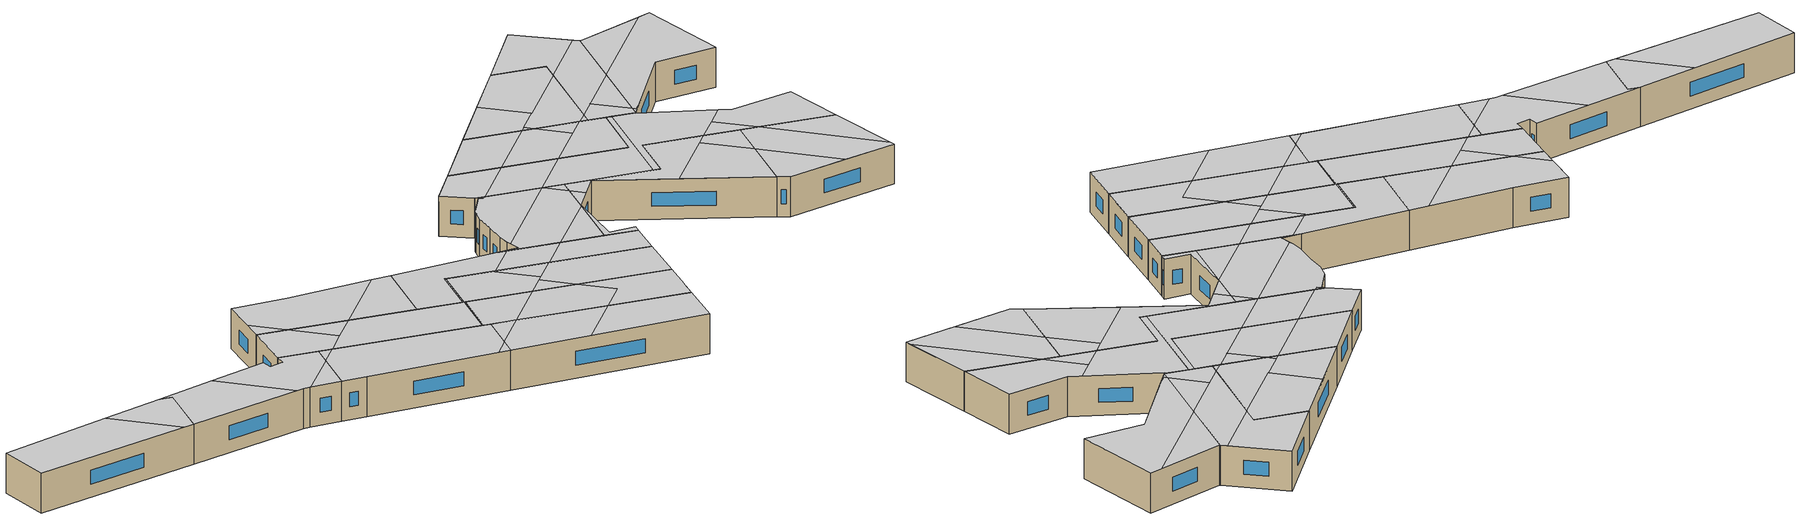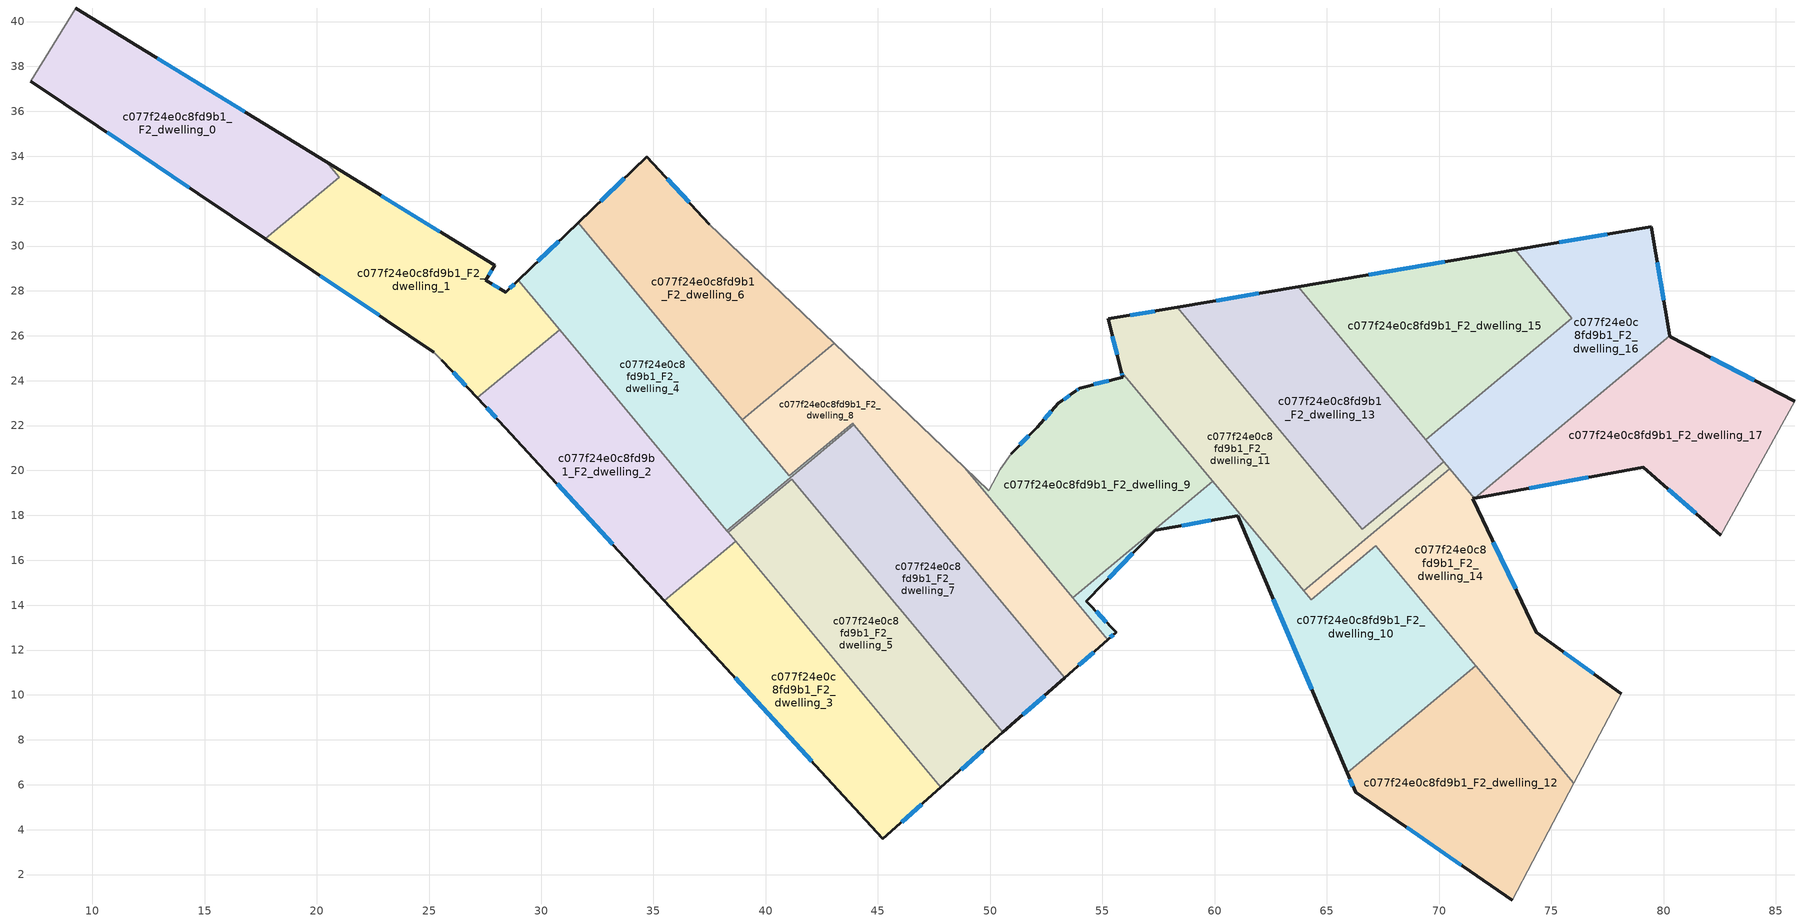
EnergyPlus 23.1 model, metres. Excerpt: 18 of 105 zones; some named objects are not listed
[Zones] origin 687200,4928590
c077f24e0c8fd9b1_F2_dwelling_0
 floor to c077f24e0c8fd9b1_F1_dwelling_0 (EU_floor_Construction): 20.42,33.75 20.99,33.06 17.71,30.32 7.26,37.34 9.26,40.6 z6
 wall outside (EU_wall_Construction): 20.42,33.75 9.26,40.6 / 7.26,37.34 17.71,30.32 z6:9
 wall to c077f24e0c8fd9b1_F2_dwelling_1 (EU_wall_Construction): 17.71,30.32 20.99,33.06 20.42,33.75 z6:9
 wall adiabatic (EU_wall_Construction): 9.26,40.6 7.26,37.34 z6:9
 window (EU_Window_Construction): 16.79,35.98 12.89,38.37 / 10.66,35.06 14.31,32.6 z6.98:8.02
 ceiling to c077f24e0c8fd9b1_F3_dwelling_13 (EU_floor_Construction): 17.05,30.76 16.47,36.18 9.26,40.6 7.26,37.34 z9
 ceiling to c077f24e0c8fd9b1_F3_dwelling_14 (EU_floor_Construction): 20.99,33.06 20.42,33.75 16.47,36.18 17.05,30.76 17.71,30.32 z9
c077f24e0c8fd9b1_F2_dwelling_1
 floor to c077f24e0c8fd9b1_F1_dwelling_1 (EU_floor_Construction): 27.93,29.13 27.53,28.47 28.41,27.93 28.98,28.48 30.81,26.28 27.16,23.23 25.56,24.91 25.22,25.26 17.71,30.32 20.99,33.06 20.42,33.75 z6
 wall outside (EU_wall_Construction): 28.98,28.48 28.41,27.93 27.53,28.47 27.93,29.13 20.42,33.75 / 25.56,24.91 27.16,23.23 / 17.71,30.32 25.22,25.26 z6:9
 wall to c077f24e0c8fd9b1_F2_dwelling_2 (EU_wall_Construction): 27.16,23.23 30.81,26.28 z6:9
 wall adiabatic (EU_wall_Construction): 25.22,25.26 25.56,24.91 z6:9
 wall to c077f24e0c8fd9b1_F2_dwelling_4 (EU_wall_Construction): 30.81,26.28 28.98,28.48 z6:9
 window (EU_Window_Construction): 25.49,30.63 22.86,32.25 / 27.66,28.69 27.8,28.92 / 28.12,28.11 27.82,28.3 / 28.79,28.3 28.6,28.11 / 26.08,24.37 26.64,23.78 / 20.15,28.68 22.78,26.91 z6.98:8.02
 ceiling to c077f24e0c8fd9b1_F3_dwelling_14 (EU_floor_Construction): 24.82,25.53 24.18,31.44 20.42,33.75 20.99,33.06 17.71,30.32 z9
 ceiling to c077f24e0c8fd9b1_F3_dwelling_15 (EU_floor_Construction): 29.67,25.33 30.81,26.27 28.98,28.48 28.41,27.93 27.53,28.47 27.93,29.13 24.18,31.44 24.82,25.53 25.22,25.26 25.56,24.91 25.59,24.88 z9
 ceiling to c077f24e0c8fd9b1_F3_dwelling_5 (EU_floor_Construction): 29.67,25.33 25.59,24.88 27.16,23.23 z9
c077f24e0c8fd9b1_F2_dwelling_10
 floor to c077f24e0c8fd9b1_F1_dwelling_10 (EU_floor_Construction): 67.19,16.64 71.63,11.3 65.91,6.53 61.02,17.99 57.35,17.33 54.29,14.18 55.61,12.79 55.24,12.46 53.69,14.33 59.92,19.52 64.31,14.24 z6
 wall outside (EU_wall_Construction): 55.24,12.46 55.61,12.79 54.29,14.18 57.35,17.33 61.02,17.99 65.91,6.53 z6:9
 wall to c077f24e0c8fd9b1_F2_dwelling_9 (EU_wall_Construction): 59.92,19.52 53.69,14.33 z6:9
 wall to c077f24e0c8fd9b1_F2_dwelling_14 (EU_wall_Construction): 71.63,11.3 67.19,16.64 64.31,14.24 63.97,14.65 z6:9
 wall to c077f24e0c8fd9b1_F2_dwelling_12 (EU_wall_Construction): 65.91,6.53 71.63,11.3 z6:9
 wall to c077f24e0c8fd9b1_F2_dwelling_8 (EU_wall_Construction): 53.69,14.33 55.24,12.46 z6:9
 wall to c077f24e0c8fd9b1_F2_dwelling_11 (EU_wall_Construction): 63.97,14.65 59.92,19.52 z6:9
 window (EU_Window_Construction): 58.54,17.55 59.83,17.78 / 55.29,15.21 56.35,16.31 / 55.18,13.25 54.72,13.73 / 55.36,12.57 55.49,12.69 / 62.61,14.26 64.32,10.26 z6.98:8.02
 ceiling to c077f24e0c8fd9b1_F3_dwelling_0 (EU_floor_Construction): 69.3,9.35 68.89,13.15 63.34,12.55 65.91,6.53 z9
 ceiling to c077f24e0c8fd9b1_F3_dwelling_6 (EU_floor_Construction): 59.26,17.68 59.13,18.86 57.29,17.33 57.35,17.33 z9
 ceiling to c077f24e0c8fd9b1_F3_dwelling_1 (EU_floor_Construction): 71.63,11.3 69.99,13.27 68.89,13.15 69.3,9.35 z9
 ceiling to c077f24e0c8fd9b1_F3_dwelling_4 (EU_floor_Construction): 55.61,12.79 54.29,14.18 57.35,17.33 57.29,17.33 53.69,14.33 55.24,12.46 z9
 ceiling to c077f24e0c8fd9b1_F3_dwelling_7 (EU_floor_Construction): 69.99,13.27 67.19,16.64 64.31,14.24 59.92,19.52 59.13,18.86 59.26,17.68 61.02,17.99 63.34,12.55 z9
c077f24e0c8fd9b1_F2_dwelling_11
 floor to c077f24e0c8fd9b1_F1_dwelling_11 (EU_floor_Construction): 70.2,20.4 70.47,20.07 63.97,14.65 55.85,24.4 55.25,26.75 58.32,27.27 66.57,17.37 z6
 wall outside (EU_wall_Construction): 58.32,27.27 55.25,26.75 55.85,24.4 z6:9
 wall to c077f24e0c8fd9b1_F2_dwelling_13 (EU_wall_Construction): 70.2,20.4 66.57,17.37 58.32,27.27 z6:9
 wall to c077f24e0c8fd9b1_F2_dwelling_14 (EU_wall_Construction): 63.97,14.65 70.47,20.07 z6:9
 wall to c077f24e0c8fd9b1_F2_dwelling_16 (EU_wall_Construction): 70.47,20.07 70.2,20.4 z6:9
 wall to c077f24e0c8fd9b1_F2_dwelling_9 (EU_wall_Construction): 55.85,24.4 59.92,19.52 z6:9
 window (EU_Window_Construction): 57.32,27.1 56.25,26.92 / 55.45,25.99 55.65,25.16 z6.98:8.02
 ceiling to c077f24e0c8fd9b1_F3_dwelling_7 (EU_floor_Construction): 66.57,17.37 63.39,21.2 58.93,20.71 58.93,20.7 63.97,14.65 70.47,20.07 70.2,20.4 z9
 ceiling to c077f24e0c8fd9b1_F3_dwelling_11 (EU_floor_Construction): 60.75,24.36 58.32,27.27 55.25,26.75 55.85,24.4 56.29,23.87 z9
 ceiling to c077f24e0c8fd9b1_F3_dwelling_9 (EU_floor_Construction): 63.39,21.2 60.76,24.35 56.29,23.87 58.93,20.71 z9
c077f24e0c8fd9b1_F2_dwelling_12
 floor to c077f24e0c8fd9b1_F1_dwelling_12 (EU_floor_Construction): 71.63,11.3 76,6.06 73.26,0.86 66.28,5.65 65.91,6.53 z6
 wall outside (EU_wall_Construction): 65.91,6.53 66.28,5.65 73.26,0.86 z6:9
 wall adiabatic (EU_wall_Construction): 73.26,0.86 76,6.06 z6:9
 wall to c077f24e0c8fd9b1_F2_dwelling_14 (EU_wall_Construction): 76,6.06 71.63,11.3 z6:9
 window (EU_Window_Construction): 68.55,4.1 70.99,2.42 / 66.03,6.24 66.16,5.94 z6.98:8.02
 ceiling to c077f24e0c8fd9b1_F3_dwelling_1 (EU_floor_Construction): 73.26,0.86 73.44,1.21 72.45,10.31 71.63,11.3 69.3,9.35 69.98,3.12 z9
 ceiling to c077f24e0c8fd9b1_F3_dwelling_2 (EU_floor_Construction): 73.44,1.21 76,6.06 72.45,10.31 z9
 ceiling to c077f24e0c8fd9b1_F3_dwelling_0 (EU_floor_Construction): 69.98,3.12 69.3,9.35 65.91,6.53 66.28,5.65 z9
c077f24e0c8fd9b1_F2_dwelling_13
 floor to c077f24e0c8fd9b1_F1_dwelling_13 (EU_floor_Construction): 63.71,28.19 70.2,20.4 66.57,17.37 58.32,27.27 z6
 wall outside (EU_wall_Construction): 63.71,28.19 58.32,27.27 z6:9
 wall to c077f24e0c8fd9b1_F2_dwelling_15 (EU_wall_Construction): 69.4,21.36 63.71,28.19 z6:9
 wall to c077f24e0c8fd9b1_F2_dwelling_16 (EU_wall_Construction): 70.2,20.4 69.4,21.36 z6:9
 window (EU_Window_Construction): 61.96,27.89 60.08,27.57 z6.98:8.02
 ceiling to c077f24e0c8fd9b1_F3_dwelling_11 (EU_floor_Construction): 66.4,24.97 63.72,28.19 58.32,27.27 60.75,24.36 z9
 ceiling to c077f24e0c8fd9b1_F3_dwelling_7 (EU_floor_Construction): 70.2,20.4 69.03,21.81 63.39,21.2 66.57,17.37 z9
 ceiling to c077f24e0c8fd9b1_F3_dwelling_9 (EU_floor_Construction): 67.25,21.61 66.96,24.29 66.4,24.97 60.76,24.35 63.39,21.2 z9
 ceiling to c077f24e0c8fd9b1_F3_dwelling_10 (EU_floor_Construction): 69.03,21.81 66.96,24.29 67.25,21.61 z9
c077f24e0c8fd9b1_F2_dwelling_14
 floor to c077f24e0c8fd9b1_F1_dwelling_14 (EU_floor_Construction): 71.57,18.76 71.49,18.74 74.33,12.8 78.11,10.06 76,6.06 67.19,16.64 64.31,14.24 63.97,14.65 70.47,20.07 z6
 wall outside (EU_wall_Construction): 78.11,10.06 74.33,12.8 71.49,18.74 71.57,18.76 z6:9
 wall adiabatic (EU_wall_Construction): 76,6.06 78.11,10.06 z6:9
 wall to c077f24e0c8fd9b1_F2_dwelling_16 (EU_wall_Construction): 71.57,18.76 70.48,20.07 z6:9
 window (EU_Window_Construction): 73.41,14.73 72.41,16.81 / 76.88,10.95 75.56,11.91 z6.98:8.02
 ceiling to c077f24e0c8fd9b1_F3_dwelling_2 (EU_floor_Construction): 76,6.06 78.11,10.06 74.33,12.8 73.9,13.69 72.11,13.5 72.45,10.31 z9
 ceiling to c077f24e0c8fd9b1_F3_dwelling_1 (EU_floor_Construction): 72.45,10.31 72.11,13.5 69.99,13.27 z9
 ceiling to c077f24e0c8fd9b1_F3_dwelling_7 (EU_floor_Construction): 73.9,13.69 71.49,18.74 71.57,18.76 70.47,20.07 63.97,14.65 64.31,14.24 67.19,16.64 69.99,13.27 z9
c077f24e0c8fd9b1_F2_dwelling_15
 floor to c077f24e0c8fd9b1_F1_dwelling_15 (EU_floor_Construction): 73.39,29.82 75.92,26.79 69.4,21.36 63.71,28.19 z6
 wall outside (EU_wall_Construction): 73.39,29.82 63.71,28.19 z6:9
 wall to c077f24e0c8fd9b1_F2_dwelling_16 (EU_wall_Construction): 69.4,21.36 75.92,26.79 73.39,29.82 z6:9
 window (EU_Window_Construction): 70.24,29.29 66.86,28.72 z6.98:8.02
 ceiling to c077f24e0c8fd9b1_F3_dwelling_12 (EU_floor_Construction): 74.83,25.88 75.92,26.79 73.39,29.82 68.63,29.02 69.04,25.25 z9
 ceiling to c077f24e0c8fd9b1_F3_dwelling_10 (EU_floor_Construction): 74.83,25.88 66.88,25.02 66.96,24.29 69.03,21.81 70.07,21.92 z9
 ceiling to c077f24e0c8fd9b1_F3_dwelling_11 (EU_floor_Construction): 69.04,25.25 68.63,29.02 63.72,28.19 66.4,24.97 z9
 ceiling to c077f24e0c8fd9b1_F3_dwelling_9 (EU_floor_Construction): 66.96,24.29 66.88,25.02 66.4,24.97 z9
 ceiling to c077f24e0c8fd9b1_F3_dwelling_7 (EU_floor_Construction): 70.07,21.92 69.03,21.81 69.4,21.36 z9
c077f24e0c8fd9b1_F2_dwelling_16
 floor to c077f24e0c8fd9b1_F1_dwelling_16 (EU_floor_Construction): 79.46,30.85 80.28,26.01 71.58,18.76 71.57,18.76 69.4,21.36 75.92,26.79 73.39,29.82 z6
 wall outside (EU_wall_Construction): 80.28,26.01 79.46,30.85 73.39,29.82 / 71.57,18.76 71.58,18.76 z6:9
 wall to c077f24e0c8fd9b1_F2_dwelling_17 (EU_wall_Construction): 71.58,18.76 80.28,26.01 z6:9
 window (EU_Window_Construction): 77.48,30.52 75.36,30.16 / 80.01,27.58 79.73,29.28 z6.98:8.02
 ceiling to c077f24e0c8fd9b1_F3_dwelling_10 (EU_floor_Construction): 80.28,26.01 80.2,26.46 74.83,25.88 70.07,21.92 76.17,22.58 z9
 ceiling to c077f24e0c8fd9b1_F3_dwelling_12 (EU_floor_Construction): 80.2,26.46 79.46,30.85 73.39,29.82 75.92,26.79 74.83,25.88 z9
 ceiling to c077f24e0c8fd9b1_F3_dwelling_8 (EU_floor_Construction): 76.17,22.58 71.77,22.1 72.09,19.18 z9
 ceiling to c077f24e0c8fd9b1_F3_dwelling_7 (EU_floor_Construction): 72.09,19.18 71.77,22.1 70.07,21.92 69.4,21.36 71.57,18.76 71.58,18.76 z9
c077f24e0c8fd9b1_F2_dwelling_17
 floor to c077f24e0c8fd9b1_F1_dwelling_17 (EU_floor_Construction): 85.84,23.08 82.55,17.11 79.09,20.14 71.58,18.76 80.28,26.01 80.29,25.95 z6
 wall outside (EU_wall_Construction): 85.84,23.08 80.29,25.95 80.28,26.01 / 71.58,18.76 79.09,20.14 82.55,17.11 z6:9
 wall adiabatic (EU_wall_Construction): 82.55,17.11 85.84,23.08 z6:9
 window (EU_Window_Construction): 84.04,24.02 82.09,25.02 / 80.22,19.16 81.42,18.1 / 74.02,19.21 76.65,19.69 z6.98:8.02
 ceiling to c077f24e0c8fd9b1_F3_dwelling_8 (EU_floor_Construction): 82.55,17.11 85.84,23.08 84.96,23.54 76.17,22.58 72.09,19.18 72.11,18.94 73.13,19.05 79.09,20.14 z9
 ceiling to c077f24e0c8fd9b1_F3_dwelling_7 (EU_floor_Construction): 73.13,19.05 72.11,18.94 72.09,19.18 71.58,18.76 z9
 ceiling to c077f24e0c8fd9b1_F3_dwelling_10 (EU_floor_Construction): 84.96,23.54 80.29,25.95 80.28,26.01 76.17,22.58 z9
c077f24e0c8fd9b1_F2_dwelling_2
 floor to c077f24e0c8fd9b1_F1_dwelling_2 (EU_floor_Construction): 30.81,26.28 38.66,16.86 35.48,14.21 28.4,21.91 27.16,23.23 z6
 wall outside (EU_wall_Construction): 27.16,23.23 28.4,21.91 35.48,14.21 z6:9
 wall to c077f24e0c8fd9b1_F2_dwelling_3 (EU_wall_Construction): 35.48,14.21 38.66,16.86 z6:9
 wall to c077f24e0c8fd9b1_F2_dwelling_5 (EU_wall_Construction): 38.66,16.86 38.33,17.25 z6:9
 wall to c077f24e0c8fd9b1_F2_dwelling_4 (EU_wall_Construction): 38.27,17.32 30.81,26.27 z6:9
 wall to c077f24e0c8fd9b1_F2_dwelling_7 (EU_wall_Construction): 38.33,17.25 38.27,17.32 z6:9
 window (EU_Window_Construction): 30.7,19.41 33.18,16.71 / 27.56,22.8 28,22.34 z6.98:8.02
 ceiling to c077f24e0c8fd9b1_F3_dwelling_5 (EU_floor_Construction): 38.66,16.86 31.44,25.52 29.67,25.33 27.16,23.23 28.4,21.91 34.85,14.89 36.52,15.07 z9
 ceiling to c077f24e0c8fd9b1_F3_dwelling_3 (EU_floor_Construction): 36.52,15.07 34.85,14.89 35.48,14.21 z9
 ceiling to c077f24e0c8fd9b1_F3_dwelling_15 (EU_floor_Construction): 31.44,25.52 30.81,26.27 29.67,25.33 z9
c077f24e0c8fd9b1_F2_dwelling_3
 floor to c077f24e0c8fd9b1_F1_dwelling_3 (EU_floor_Construction): 38.66,16.86 47.8,5.88 45.22,3.59 35.48,14.21 z6
 wall outside (EU_wall_Construction): 35.48,14.21 45.22,3.59 47.8,5.88 z6:9
 wall to c077f24e0c8fd9b1_F2_dwelling_5 (EU_wall_Construction): 47.8,5.88 38.66,16.86 z6:9
 window (EU_Window_Construction): 38.65,10.75 42.05,7.05 / 46.06,4.34 46.96,5.14 z6.98:8.02
 ceiling to c077f24e0c8fd9b1_F3_dwelling_3 (EU_floor_Construction): 44,10.45 39.84,15.43 36.52,15.07 35.48,14.21 39.39,9.95 z9
 ceiling to c077f24e0c8fd9b1_F3_dwelling_4 (EU_floor_Construction): 47.8,5.88 44,10.45 39.39,9.95 45.22,3.59 z9
 ceiling to c077f24e0c8fd9b1_F3_dwelling_5 (EU_floor_Construction): 39.84,15.43 38.66,16.86 36.52,15.07 z9
c077f24e0c8fd9b1_F2_dwelling_4
 floor to c077f24e0c8fd9b1_F1_dwelling_4 (EU_floor_Construction): 43.87,22.11 43.93,22.03 38.27,17.32 28.98,28.48 31.65,31.04 41.05,19.76 z6
 wall outside (EU_wall_Construction): 31.65,31.04 28.98,28.48 z6:9
 wall to c077f24e0c8fd9b1_F2_dwelling_8 (EU_wall_Construction): 43.93,22.03 43.87,22.11 41.05,19.76 38.96,22.26 z6:9
 wall to c077f24e0c8fd9b1_F2_dwelling_7 (EU_wall_Construction): 38.27,17.32 43.93,22.03 z6:9
 wall to c077f24e0c8fd9b1_F2_dwelling_6 (EU_wall_Construction): 38.96,22.26 31.65,31.04 z6:9
 window (EU_Window_Construction): 30.78,30.21 29.85,29.31 z6.98:8.02
 ceiling to c077f24e0c8fd9b1_F3_dwelling_15 (EU_floor_Construction): 33.44,25.74 33.05,29.36 31.65,31.04 28.98,28.48 31.44,25.52 z9
 ceiling to c077f24e0c8fd9b1_F3_dwelling_16 (EU_floor_Construction): 35.85,26 33.05,29.36 33.44,25.74 z9
 ceiling to c077f24e0c8fd9b1_F3_dwelling_5 (EU_floor_Construction): 41.05,19.76 35.85,26 31.44,25.52 38.27,17.32 43.93,22.03 43.87,22.11 z9
c077f24e0c8fd9b1_F2_dwelling_5
 floor to c077f24e0c8fd9b1_F1_dwelling_5 (EU_floor_Construction): 41.17,19.61 50.57,8.33 47.8,5.88 38.33,17.25 z6
 wall outside (EU_wall_Construction): 47.8,5.88 50.57,8.33 z6:9
 wall to c077f24e0c8fd9b1_F2_dwelling_7 (EU_wall_Construction): 50.57,8.33 41.17,19.61 38.33,17.25 z6:9
 window (EU_Window_Construction): 48.7,6.68 49.67,7.53 z6.98:8.02
 ceiling to c077f24e0c8fd9b1_F3_dwelling_3 (EU_floor_Construction): 46.55,10.72 46.24,13.52 44.25,15.91 39.84,15.43 44,10.45 z9
 ceiling to c077f24e0c8fd9b1_F3_dwelling_4 (EU_floor_Construction): 48.8,6.76 50.57,8.33 46.24,13.52 46.55,10.72 44,10.45 47.8,5.88 48.76,6.73 z9
 ceiling to c077f24e0c8fd9b1_F3_dwelling_5 (EU_floor_Construction): 44.25,15.91 41.17,19.61 38.33,17.25 39.84,15.43 z9
c077f24e0c8fd9b1_F2_dwelling_6
 floor to c077f24e0c8fd9b1_F1_dwelling_6 (EU_floor_Construction): 37.49,30.97 43.05,25.67 38.96,22.26 31.65,31.04 34.7,33.97 z6
 wall outside (EU_wall_Construction): 37.49,30.97 34.7,33.97 31.65,31.04 z6:9
 wall adiabatic (EU_wall_Construction): 43.05,25.67 37.49,30.97 z6:9
 wall to c077f24e0c8fd9b1_F2_dwelling_8 (EU_wall_Construction): 38.96,22.26 43.05,25.67 z6:9
 window (EU_Window_Construction): 36.58,31.95 35.61,33 / 33.71,33.02 32.64,31.99 z6.98:8.02
 ceiling to c077f24e0c8fd9b1_F3_dwelling_16 (EU_floor_Construction): 42,26.66 37.49,30.97 34.7,33.97 32.75,32.1 33.05,29.36 35.85,26 z9
 ceiling to c077f24e0c8fd9b1_F3_dwelling_15 (EU_floor_Construction): 33.05,29.36 32.75,32.1 31.65,31.04 z9
 ceiling to c077f24e0c8fd9b1_F3_dwelling_5 (EU_floor_Construction): 43.05,25.67 42,26.66 35.85,26 38.96,22.26 z9
c077f24e0c8fd9b1_F2_dwelling_7
 floor to c077f24e0c8fd9b1_F1_dwelling_7 (EU_floor_Construction): 43.93,22.03 53.32,10.76 50.57,8.33 41.17,19.61 38.33,17.25 38.27,17.32 z6
 wall outside (EU_wall_Construction): 50.57,8.33 53.32,10.76 z6:9
 wall to c077f24e0c8fd9b1_F2_dwelling_8 (EU_wall_Construction): 53.32,10.76 43.93,22.03 z6:9
 window (EU_Window_Construction): 51.46,9.12 52.42,9.97 z6.98:8.02
 ceiling to c077f24e0c8fd9b1_F3_dwelling_4 (EU_floor_Construction): 53.32,10.76 48.63,16.39 45.96,16.1 46.24,13.52 50.57,8.33 z9
 ceiling to c077f24e0c8fd9b1_F3_dwelling_3 (EU_floor_Construction): 46.24,13.52 45.96,16.1 44.25,15.91 z9
 ceiling to c077f24e0c8fd9b1_F3_dwelling_6 (EU_floor_Construction): 48.63,16.39 46.18,19.33 46.06,19.32 46.41,16.15 z9
 ceiling to c077f24e0c8fd9b1_F3_dwelling_5 (EU_floor_Construction): 46.41,16.15 46.06,19.32 46.18,19.33 43.93,22.03 38.27,17.32 38.33,17.26 41.17,19.61 44.25,15.91 z9
c077f24e0c8fd9b1_F2_dwelling_8
 floor to c077f24e0c8fd9b1_F1_dwelling_8 (EU_floor_Construction): 48.86,20.12 55.24,12.46 53.32,10.76 43.87,22.11 41.05,19.76 38.96,22.26 43.05,25.67 z6
 wall outside (EU_wall_Construction): 53.32,10.76 55.24,12.46 z6:9
 wall adiabatic (EU_wall_Construction): 48.86,20.12 43.05,25.67 z6:9
 wall to c077f24e0c8fd9b1_F2_dwelling_9 (EU_wall_Construction): 53.68,14.33 48.86,20.12 z6:9
 window (EU_Window_Construction): 53.94,11.32 54.61,11.91 z6.98:8.02
 ceiling to c077f24e0c8fd9b1_F3_dwelling_5 (EU_floor_Construction): 49.24,19.66 48.86,20.12 43.05,25.67 38.96,22.26 41.05,19.76 43.87,22.11 46.18,19.33 z9
 ceiling to c077f24e0c8fd9b1_F3_dwelling_6 (EU_floor_Construction): 51.69,16.72 49.24,19.66 46.18,19.33 48.63,16.39 z9
 ceiling to c077f24e0c8fd9b1_F3_dwelling_4 (EU_floor_Construction): 55.24,12.46 51.69,16.72 48.63,16.39 53.32,10.76 z9
c077f24e0c8fd9b1_F2_dwelling_9
 floor to c077f24e0c8fd9b1_F1_dwelling_9 (EU_floor_Construction): 55.91,24.16 55.85,24.4 59.92,19.52 53.69,14.33 48.86,20.12 49.93,19.09 50.46,20.05 50.93,20.75 52.1,21.93 53.03,22.98 53.78,23.52 53.99,23.67 z6
 wall outside (EU_wall_Construction): 55.85,24.4 55.91,24.16 53.99,23.67 53.78,23.52 53.03,22.98 52.1,21.93 50.93,20.75 z6:9
 wall adiabatic (EU_wall_Construction): 50.93,20.75 50.46,20.05 49.93,19.09 48.86,20.12 z6:9
 window (EU_Window_Construction): 51.72,21.55 51.31,21.14 / 52.73,22.64 52.4,22.28 / 53.54,23.35 53.27,23.16 / 53.92,23.62 53.85,23.57 / 55.29,24 54.61,23.83 / 55.87,24.32 55.89,24.24 z6.98:8.02
 ceiling to c077f24e0c8fd9b1_F3_dwelling_6 (EU_floor_Construction): 57.29,17.33 59.13,18.86 58.93,20.7 58.92,20.71 50.31,19.78 49.93,19.09 49.33,19.67 49.24,19.66 51.69,16.72 z9
 ceiling to c077f24e0c8fd9b1_F3_dwelling_9 (EU_floor_Construction): 58.92,20.71 56.29,23.87 55.99,23.84 55.91,24.16 53.99,23.67 53.03,22.98 52.1,21.93 50.93,20.75 50.46,20.05 50.31,19.78 z9
 ceiling to c077f24e0c8fd9b1_F3_dwelling_11 (EU_floor_Construction): 56.29,23.87 55.85,24.4 55.91,24.16 56,23.84 z9
 ceiling to c077f24e0c8fd9b1_F3_dwelling_7 (EU_floor_Construction): 59.92,19.52 58.93,20.7 59.13,18.86 z9
 ceiling to c077f24e0c8fd9b1_F3_dwelling_5 (EU_floor_Construction): 49.33,19.67 48.86,20.12 49.24,19.66 z9
 ceiling to c077f24e0c8fd9b1_F3_dwelling_4 (EU_floor_Construction): 57.29,17.33 51.69,16.72 53.69,14.33 z9
[Building]
EU S2 Campaign: North Axis=0; Terrain=City; Solar Distribution=FullExterior
[Site:Location]
Bologna: Latitude=44.5; Longitude=11.25; Time Zone=1; Elevation=37
[SizingPeriod:WeatherFileDays]
AnnualSizingPeriod: Begin Month=1; Begin Day of Month=1; End Month=12; End Day of Month=31; Day of Week for Start Day=Monday; Use Weather File Daylight Saving Period=No; Use Weather File Rain and Snow Indicators=No
[MATERIAL]
EU_InternalMass_Material: Roughness=MediumRough; Thickness=0.1; Conductivity=1; Density=1800; Specific Heat=900; Thermal Absorptance=0.9; Solar Absorptance=0.7; Visible Absorptance=0.7
[MATERIAL:NOMASS] Roughness=MediumRough; Thermal Absorptance=0.9; Solar Absorptance=0.7; Visible Absorptance=0.7
Name | Thermal Resistance
EU_wall_NoMass | 0.905828
EU_floor_NoMass | 0.67114
[WINDOWMATERIAL:SIMPLEGLAZINGSYSTEM]
EU_Window_SimpleGlazing: UFactor=4.52486; Solar Heat Gain Coefficient=0.85; Visible Transmittance=0.85
[CONSTRUCTION]
EU_wall_Construction: EU_wall_NoMass
EU_floor_Construction: EU_floor_NoMass
EU_Window_Construction: EU_Window_SimpleGlazing
EU_InternalMass_Construction: EU_InternalMass_Material
[ZONE] Type=1; Multiplier=1; Ceiling Height=autocalculate; Floor Area=autocalculate; Part of Total Floor Area=Yes
Name | Volume
c077f24e0c8fd9b1_F2_dwelling_0; c077f24e0c8fd9b1_F2_dwelling_12 | 163.23
c077f24e0c8fd9b1_F2_dwelling_1 | 163.218
c077f24e0c8fd9b1_F2_dwelling_10 | 163.221
c077f24e0c8fd9b1_F2_dwelling_11; c077f24e0c8fd9b1_F2_dwelling_3 | 163.24
c077f24e0c8fd9b1_F2_dwelling_13 | 163.247
c077f24e0c8fd9b1_F2_dwelling_14; c077f24e0c8fd9b1_F2_dwelling_17 | 163.213
c077f24e0c8fd9b1_F2_dwelling_15 | 163.215
c077f24e0c8fd9b1_F2_dwelling_16; c077f24e0c8fd9b1_F2_dwelling_5 | 163.236
c077f24e0c8fd9b1_F2_dwelling_2 | 163.231
c077f24e0c8fd9b1_F2_dwelling_4 | 163.241
c077f24e0c8fd9b1_F2_dwelling_6 | 163.234
c077f24e0c8fd9b1_F2_dwelling_7 | 163.205
c077f24e0c8fd9b1_F2_dwelling_8 | 163.242
c077f24e0c8fd9b1_F2_dwelling_9 | 163.214
[INTERNALMASS] Construction=EU_InternalMass_Construction
Name | Zone or ZoneList | Surface Area
c077f24e0c8fd9b1_F2_dwelling_0_EU_InternalMass | c077f24e0c8fd9b1_F2_dwelling_0 | 54.409
c077f24e0c8fd9b1_F2_dwelling_1_EU_InternalMass | c077f24e0c8fd9b1_F2_dwelling_1 | 54.4051
c077f24e0c8fd9b1_F2_dwelling_2_EU_InternalMass | c077f24e0c8fd9b1_F2_dwelling_2 | 54.4093
c077f24e0c8fd9b1_F2_dwelling_3_EU_InternalMass | c077f24e0c8fd9b1_F2_dwelling_3 | 54.414
c077f24e0c8fd9b1_F2_dwelling_4_EU_InternalMass | c077f24e0c8fd9b1_F2_dwelling_4 | 54.4125
c077f24e0c8fd9b1_F2_dwelling_5_EU_InternalMass | c077f24e0c8fd9b1_F2_dwelling_5 | 54.4118
c077f24e0c8fd9b1_F2_dwelling_6_EU_InternalMass | c077f24e0c8fd9b1_F2_dwelling_6 | 54.4125
c077f24e0c8fd9b1_F2_dwelling_7_EU_InternalMass | c077f24e0c8fd9b1_F2_dwelling_7 | 54.4021
c077f24e0c8fd9b1_F2_dwelling_8_EU_InternalMass | c077f24e0c8fd9b1_F2_dwelling_8 | 54.414
c077f24e0c8fd9b1_F2_dwelling_9_EU_InternalMass | c077f24e0c8fd9b1_F2_dwelling_9 | 54.4055
c077f24e0c8fd9b1_F2_dwelling_10_EU_InternalMass | c077f24e0c8fd9b1_F2_dwelling_10 | 54.4069
c077f24e0c8fd9b1_F2_dwelling_11_EU_InternalMass | c077f24e0c8fd9b1_F2_dwelling_11 | 54.4137
c077f24e0c8fd9b1_F2_dwelling_12_EU_InternalMass | c077f24e0c8fd9b1_F2_dwelling_12 | 54.4093
c077f24e0c8fd9b1_F2_dwelling_13_EU_InternalMass | c077f24e0c8fd9b1_F2_dwelling_13 | 54.415
c077f24e0c8fd9b1_F2_dwelling_14_EU_InternalMass | c077f24e0c8fd9b1_F2_dwelling_14 | 54.4045
c077f24e0c8fd9b1_F2_dwelling_15_EU_InternalMass | c077f24e0c8fd9b1_F2_dwelling_15 | 54.4053
c077f24e0c8fd9b1_F2_dwelling_16_EU_InternalMass | c077f24e0c8fd9b1_F2_dwelling_16 | 54.412
c077f24e0c8fd9b1_F2_dwelling_17_EU_InternalMass | c077f24e0c8fd9b1_F2_dwelling_17 | 54.4054
[OTHEREQUIPMENT] Fuel Type=Electricity; Design Level Calculation Method=Watts/Area; Power per Zone Floor Area=1; Fraction Latent=0; Fraction Radiant=0; Fraction Lost=0; Carbon Dioxide Generation Rate=0; EndUse Subcategory=EU_Step8_InternalGains
Name | Zone or ZoneList or Space or SpaceList | Schedule
EU_Step8_InternalGain_c077f24e0c8fd9b1_F2_dwelling_0_f000 | c077f24e0c8fd9b1_F2_dwelling_0 | EU_Step8_GainSchedule_c077f24e0c8fd9b1_F2_dwelling_0_f000
EU_Step8_InternalGain_c077f24e0c8fd9b1_F2_dwelling_1_f000 | c077f24e0c8fd9b1_F2_dwelling_1 | EU_Step8_GainSchedule_c077f24e0c8fd9b1_F2_dwelling_1_f000
EU_Step8_InternalGain_c077f24e0c8fd9b1_F2_dwelling_2_f000 | c077f24e0c8fd9b1_F2_dwelling_2 | EU_Step8_GainSchedule_c077f24e0c8fd9b1_F2_dwelling_2_f000
EU_Step8_InternalGain_c077f24e0c8fd9b1_F2_dwelling_3_f000 | c077f24e0c8fd9b1_F2_dwelling_3 | EU_Step8_GainSchedule_c077f24e0c8fd9b1_F2_dwelling_3_f000
EU_Step8_InternalGain_c077f24e0c8fd9b1_F2_dwelling_4_f000 | c077f24e0c8fd9b1_F2_dwelling_4 | EU_Step8_GainSchedule_c077f24e0c8fd9b1_F2_dwelling_4_f000
EU_Step8_InternalGain_c077f24e0c8fd9b1_F2_dwelling_5_f000 | c077f24e0c8fd9b1_F2_dwelling_5 | EU_Step8_GainSchedule_c077f24e0c8fd9b1_F2_dwelling_5_f000
EU_Step8_InternalGain_c077f24e0c8fd9b1_F2_dwelling_6_f000 | c077f24e0c8fd9b1_F2_dwelling_6 | EU_Step8_GainSchedule_c077f24e0c8fd9b1_F2_dwelling_6_f000
EU_Step8_InternalGain_c077f24e0c8fd9b1_F2_dwelling_7_f000 | c077f24e0c8fd9b1_F2_dwelling_7 | EU_Step8_GainSchedule_c077f24e0c8fd9b1_F2_dwelling_7_f000
EU_Step8_InternalGain_c077f24e0c8fd9b1_F2_dwelling_8_f000 | c077f24e0c8fd9b1_F2_dwelling_8 | EU_Step8_GainSchedule_c077f24e0c8fd9b1_F2_dwelling_8_f000
EU_Step8_InternalGain_c077f24e0c8fd9b1_F2_dwelling_9_f000 | c077f24e0c8fd9b1_F2_dwelling_9 | EU_Step8_GainSchedule_c077f24e0c8fd9b1_F2_dwelling_9_f000
EU_Step8_InternalGain_c077f24e0c8fd9b1_F2_dwelling_10_f000 | c077f24e0c8fd9b1_F2_dwelling_10 | EU_Step8_GainSchedule_c077f24e0c8fd9b1_F2_dwelling_10_f000
EU_Step8_InternalGain_c077f24e0c8fd9b1_F2_dwelling_11_f000 | c077f24e0c8fd9b1_F2_dwelling_11 | EU_Step8_GainSchedule_c077f24e0c8fd9b1_F2_dwelling_11_f000
EU_Step8_InternalGain_c077f24e0c8fd9b1_F2_dwelling_12_f000 | c077f24e0c8fd9b1_F2_dwelling_12 | EU_Step8_GainSchedule_c077f24e0c8fd9b1_F2_dwelling_12_f000
EU_Step8_InternalGain_c077f24e0c8fd9b1_F2_dwelling_13_f000 | c077f24e0c8fd9b1_F2_dwelling_13 | EU_Step8_GainSchedule_c077f24e0c8fd9b1_F2_dwelling_13_f000
EU_Step8_InternalGain_c077f24e0c8fd9b1_F2_dwelling_14_f000 | c077f24e0c8fd9b1_F2_dwelling_14 | EU_Step8_GainSchedule_c077f24e0c8fd9b1_F2_dwelling_14_f000
EU_Step8_InternalGain_c077f24e0c8fd9b1_F2_dwelling_15_f000 | c077f24e0c8fd9b1_F2_dwelling_15 | EU_Step8_GainSchedule_c077f24e0c8fd9b1_F2_dwelling_15_f000
EU_Step8_InternalGain_c077f24e0c8fd9b1_F2_dwelling_16_f000 | c077f24e0c8fd9b1_F2_dwelling_16 | EU_Step8_GainSchedule_c077f24e0c8fd9b1_F2_dwelling_16_f000
EU_Step8_InternalGain_c077f24e0c8fd9b1_F2_dwelling_17_f000 | c077f24e0c8fd9b1_F2_dwelling_17 | EU_Step8_GainSchedule_c077f24e0c8fd9b1_F2_dwelling_17_f000
[ZONEVENTILATION:DESIGNFLOWRATE] Schedule=EU_AlwaysOn; Design Flow Rate Calculation Method=AirChanges/Hour; Air Changes per Hour=0.73129; Ventilation Type=Natural; Fan Pressure Rise=0; Fan Total Efficiency=1; Constant Term Coefficient=1; Temperature Term Coefficient=0; Velocity Term Coefficient=0; Velocity Squared Term Coefficient=0; Minimum Indoor Temperature=-100; Maximum Indoor Temperature=100; Delta Temperature=-100; Minimum Outdoor Temperature=-100; Maximum Outdoor Temperature=100; Maximum Wind Speed=40
Name | Zone or ZoneList or Space or SpaceList
EU_ConstantAir_c077f24e0c8fd9b1_F2_dwelling_0 | c077f24e0c8fd9b1_F2_dwelling_0
EU_ConstantAir_c077f24e0c8fd9b1_F2_dwelling_1 | c077f24e0c8fd9b1_F2_dwelling_1
EU_ConstantAir_c077f24e0c8fd9b1_F2_dwelling_2 | c077f24e0c8fd9b1_F2_dwelling_2
EU_ConstantAir_c077f24e0c8fd9b1_F2_dwelling_3 | c077f24e0c8fd9b1_F2_dwelling_3
EU_ConstantAir_c077f24e0c8fd9b1_F2_dwelling_4 | c077f24e0c8fd9b1_F2_dwelling_4
EU_ConstantAir_c077f24e0c8fd9b1_F2_dwelling_5 | c077f24e0c8fd9b1_F2_dwelling_5
EU_ConstantAir_c077f24e0c8fd9b1_F2_dwelling_6 | c077f24e0c8fd9b1_F2_dwelling_6
EU_ConstantAir_c077f24e0c8fd9b1_F2_dwelling_7 | c077f24e0c8fd9b1_F2_dwelling_7
EU_ConstantAir_c077f24e0c8fd9b1_F2_dwelling_8 | c077f24e0c8fd9b1_F2_dwelling_8
EU_ConstantAir_c077f24e0c8fd9b1_F2_dwelling_9 | c077f24e0c8fd9b1_F2_dwelling_9
EU_ConstantAir_c077f24e0c8fd9b1_F2_dwelling_10 | c077f24e0c8fd9b1_F2_dwelling_10
EU_ConstantAir_c077f24e0c8fd9b1_F2_dwelling_11 | c077f24e0c8fd9b1_F2_dwelling_11
EU_ConstantAir_c077f24e0c8fd9b1_F2_dwelling_12 | c077f24e0c8fd9b1_F2_dwelling_12
EU_ConstantAir_c077f24e0c8fd9b1_F2_dwelling_13 | c077f24e0c8fd9b1_F2_dwelling_13
EU_ConstantAir_c077f24e0c8fd9b1_F2_dwelling_14 | c077f24e0c8fd9b1_F2_dwelling_14
EU_ConstantAir_c077f24e0c8fd9b1_F2_dwelling_15 | c077f24e0c8fd9b1_F2_dwelling_15
EU_ConstantAir_c077f24e0c8fd9b1_F2_dwelling_16 | c077f24e0c8fd9b1_F2_dwelling_16
EU_ConstantAir_c077f24e0c8fd9b1_F2_dwelling_17 | c077f24e0c8fd9b1_F2_dwelling_17
[HVACTEMPLATE:ZONE:IDEALLOADSAIRSYSTEM] System Availability Schedule=EU_AlwaysOn; Maximum Heating Supply Air Temperature=50; Minimum Cooling Supply Air Temperature=13; Maximum Heating Supply Air Humidity Ratio=0.0156; Minimum Cooling Supply Air Humidity Ratio=0.0077; Heating Limit=NoLimit; Cooling Limit=NoLimit; Heating Availability Schedule=EU_AlwaysOn; Cooling Availability Schedule=EU_CoolingOff; Dehumidification Control Type=ConstantSensibleHeatRatio; Cooling Sensible Heat Ratio=0.7; Dehumidification Setpoint=60; Humidification Control Type=None; Humidification Setpoint=30; Outdoor Air Method=None; Outdoor Air Flow Rate per Person=0.00944; Outdoor Air Flow Rate per Zone Floor Area=0; Outdoor Air Flow Rate per Zone=0; Demand Controlled Ventilation Type=None; Outdoor Air Economizer Type=NoEconomizer; Heat Recovery Type=None; Sensible Heat Recovery Effectiveness=0.7; Latent Heat Recovery Effectiveness=0.65
Name | Template Thermostat
c077f24e0c8fd9b1_F2_dwelling_0 | EU_HeatOnly_c077f24e0c8fd9b1_F2_dwelling_0
c077f24e0c8fd9b1_F2_dwelling_1 | EU_HeatOnly_c077f24e0c8fd9b1_F2_dwelling_1
c077f24e0c8fd9b1_F2_dwelling_2 | EU_HeatOnly_c077f24e0c8fd9b1_F2_dwelling_2
c077f24e0c8fd9b1_F2_dwelling_3 | EU_HeatOnly_c077f24e0c8fd9b1_F2_dwelling_3
c077f24e0c8fd9b1_F2_dwelling_4 | EU_HeatOnly_c077f24e0c8fd9b1_F2_dwelling_4
c077f24e0c8fd9b1_F2_dwelling_5 | EU_HeatOnly_c077f24e0c8fd9b1_F2_dwelling_5
c077f24e0c8fd9b1_F2_dwelling_6 | EU_HeatOnly_c077f24e0c8fd9b1_F2_dwelling_6
c077f24e0c8fd9b1_F2_dwelling_7 | EU_HeatOnly_c077f24e0c8fd9b1_F2_dwelling_7
c077f24e0c8fd9b1_F2_dwelling_8 | EU_HeatOnly_c077f24e0c8fd9b1_F2_dwelling_8
c077f24e0c8fd9b1_F2_dwelling_9 | EU_HeatOnly_c077f24e0c8fd9b1_F2_dwelling_9
c077f24e0c8fd9b1_F2_dwelling_10 | EU_HeatOnly_c077f24e0c8fd9b1_F2_dwelling_10
c077f24e0c8fd9b1_F2_dwelling_11 | EU_HeatOnly_c077f24e0c8fd9b1_F2_dwelling_11
c077f24e0c8fd9b1_F2_dwelling_12 | EU_HeatOnly_c077f24e0c8fd9b1_F2_dwelling_12
c077f24e0c8fd9b1_F2_dwelling_13 | EU_HeatOnly_c077f24e0c8fd9b1_F2_dwelling_13
c077f24e0c8fd9b1_F2_dwelling_14 | EU_HeatOnly_c077f24e0c8fd9b1_F2_dwelling_14
c077f24e0c8fd9b1_F2_dwelling_15 | EU_HeatOnly_c077f24e0c8fd9b1_F2_dwelling_15
c077f24e0c8fd9b1_F2_dwelling_16 | EU_HeatOnly_c077f24e0c8fd9b1_F2_dwelling_16
c077f24e0c8fd9b1_F2_dwelling_17 | EU_HeatOnly_c077f24e0c8fd9b1_F2_dwelling_17
[SIZING:ZONE] Zone Cooling Design Supply Air Temperature Input Method=SupplyAirTemperature; Zone Cooling Design Supply Air Temperature=13; Zone Heating Design Supply Air Temperature Input Method=SupplyAirTemperature; Zone Heating Design Supply Air Temperature=50; Zone Cooling Design Supply Air Humidity Ratio=0.008; Zone Heating Design Supply Air Humidity Ratio=0.008; Cooling Design Air Flow Method=DesignDay; Cooling Design Air Flow Rate=0; Cooling Minimum Air Flow per Zone Floor Area=0.000762; Cooling Minimum Air Flow=0; Cooling Minimum Air Flow Fraction=0.2; Heating Design Air Flow Method=DesignDay; Heating Design Air Flow Rate=0; Heating Maximum Air Flow per Zone Floor Area=0.002032; Heating Maximum Air Flow=0.141576; Heating Maximum Air Flow Fraction=0.3; Account for Dedicated Outdoor Air System=No; Dedicated Outdoor Air System Control Strategy=NeutralSupplyAir; Dedicated Outdoor Air Low Setpoint Temperature for Design=autosize; Dedicated Outdoor Air High Setpoint Temperature for Design=autosize; Zone Load Sizing Method=Sensible Load Only No Latent Load; Zone Latent Cooling Design Supply Air Humidity Ratio Input Method=HumidityRatioDifference; Zone Cooling Design Supply Air Humidity Ratio Difference=0.005; Zone Latent Heating Design Supply Air Humidity Ratio Input Method=HumidityRatioDifference; Zone Humidification Design Supply Air Humidity Ratio Difference=0.005
c077f24e0c8fd9b1_F2_dwelling_0; c077f24e0c8fd9b1_F2_dwelling_1; c077f24e0c8fd9b1_F2_dwelling_2; c077f24e0c8fd9b1_F2_dwelling_3; c077f24e0c8fd9b1_F2_dwelling_4; c077f24e0c8fd9b1_F2_dwelling_5; c077f24e0c8fd9b1_F2_dwelling_6; c077f24e0c8fd9b1_F2_dwelling_7; c077f24e0c8fd9b1_F2_dwelling_8; c077f24e0c8fd9b1_F2_dwelling_9; c077f24e0c8fd9b1_F2_dwelling_10; c077f24e0c8fd9b1_F2_dwelling_11; c077f24e0c8fd9b1_F2_dwelling_12; c077f24e0c8fd9b1_F2_dwelling_13; c077f24e0c8fd9b1_F2_dwelling_14; c077f24e0c8fd9b1_F2_dwelling_15; c077f24e0c8fd9b1_F2_dwelling_16; c077f24e0c8fd9b1_F2_dwelling_17
[SCHEDULE:CONSTANT]
Name | Hourly Value
EU_AlwaysOn | 1
EU_CoolingOff | 0
[SCHEDULE:FILE] Column Number=1; Rows to Skip at Top=0; Number of Hours of Data=8760; Column Separator=Comma; Interpolate to Timestep=No; Minutes per Item=60; Adjust Schedule for Daylight Savings=Yes
Name | File
EU_Step8_GainSchedule_c077f24e0c8fd9b1_F2_dwelling_0_f000 | ../../schedules/c077f24e0c8fd9b1/c077f24e0c8fd9b1_F2_dwelling_0_f000_gain.csv
EU_Step8_GainSchedule_c077f24e0c8fd9b1_F2_dwelling_1_f000 | ../../schedules/c077f24e0c8fd9b1/c077f24e0c8fd9b1_F2_dwelling_1_f000_gain.csv
EU_Step8_GainSchedule_c077f24e0c8fd9b1_F2_dwelling_2_f000 | ../../schedules/c077f24e0c8fd9b1/c077f24e0c8fd9b1_F2_dwelling_2_f000_gain.csv
EU_Step8_GainSchedule_c077f24e0c8fd9b1_F2_dwelling_3_f000 | ../../schedules/c077f24e0c8fd9b1/c077f24e0c8fd9b1_F2_dwelling_3_f000_gain.csv
EU_Step8_GainSchedule_c077f24e0c8fd9b1_F2_dwelling_4_f000 | ../../schedules/c077f24e0c8fd9b1/c077f24e0c8fd9b1_F2_dwelling_4_f000_gain.csv
EU_Step8_GainSchedule_c077f24e0c8fd9b1_F2_dwelling_5_f000 | ../../schedules/c077f24e0c8fd9b1/c077f24e0c8fd9b1_F2_dwelling_5_f000_gain.csv
EU_Step8_GainSchedule_c077f24e0c8fd9b1_F2_dwelling_6_f000 | ../../schedules/c077f24e0c8fd9b1/c077f24e0c8fd9b1_F2_dwelling_6_f000_gain.csv
EU_Step8_GainSchedule_c077f24e0c8fd9b1_F2_dwelling_7_f000 | ../../schedules/c077f24e0c8fd9b1/c077f24e0c8fd9b1_F2_dwelling_7_f000_gain.csv
EU_Step8_GainSchedule_c077f24e0c8fd9b1_F2_dwelling_8_f000 | ../../schedules/c077f24e0c8fd9b1/c077f24e0c8fd9b1_F2_dwelling_8_f000_gain.csv
EU_Step8_GainSchedule_c077f24e0c8fd9b1_F2_dwelling_9_f000 | ../../schedules/c077f24e0c8fd9b1/c077f24e0c8fd9b1_F2_dwelling_9_f000_gain.csv
EU_Step8_GainSchedule_c077f24e0c8fd9b1_F2_dwelling_10_f000 | ../../schedules/c077f24e0c8fd9b1/c077f24e0c8fd9b1_F2_dwelling_10_f000_gain.csv
EU_Step8_GainSchedule_c077f24e0c8fd9b1_F2_dwelling_11_f000 | ../../schedules/c077f24e0c8fd9b1/c077f24e0c8fd9b1_F2_dwelling_11_f000_gain.csv
EU_Step8_GainSchedule_c077f24e0c8fd9b1_F2_dwelling_12_f000 | ../../schedules/c077f24e0c8fd9b1/c077f24e0c8fd9b1_F2_dwelling_12_f000_gain.csv
EU_Step8_GainSchedule_c077f24e0c8fd9b1_F2_dwelling_13_f000 | ../../schedules/c077f24e0c8fd9b1/c077f24e0c8fd9b1_F2_dwelling_13_f000_gain.csv
EU_Step8_GainSchedule_c077f24e0c8fd9b1_F2_dwelling_14_f000 | ../../schedules/c077f24e0c8fd9b1/c077f24e0c8fd9b1_F2_dwelling_14_f000_gain.csv
EU_Step8_GainSchedule_c077f24e0c8fd9b1_F2_dwelling_15_f000 | ../../schedules/c077f24e0c8fd9b1/c077f24e0c8fd9b1_F2_dwelling_15_f000_gain.csv
EU_Step8_GainSchedule_c077f24e0c8fd9b1_F2_dwelling_16_f000 | ../../schedules/c077f24e0c8fd9b1/c077f24e0c8fd9b1_F2_dwelling_16_f000_gain.csv
EU_Step8_GainSchedule_c077f24e0c8fd9b1_F2_dwelling_17_f000 | ../../schedules/c077f24e0c8fd9b1/c077f24e0c8fd9b1_F2_dwelling_17_f000_gain.csv
